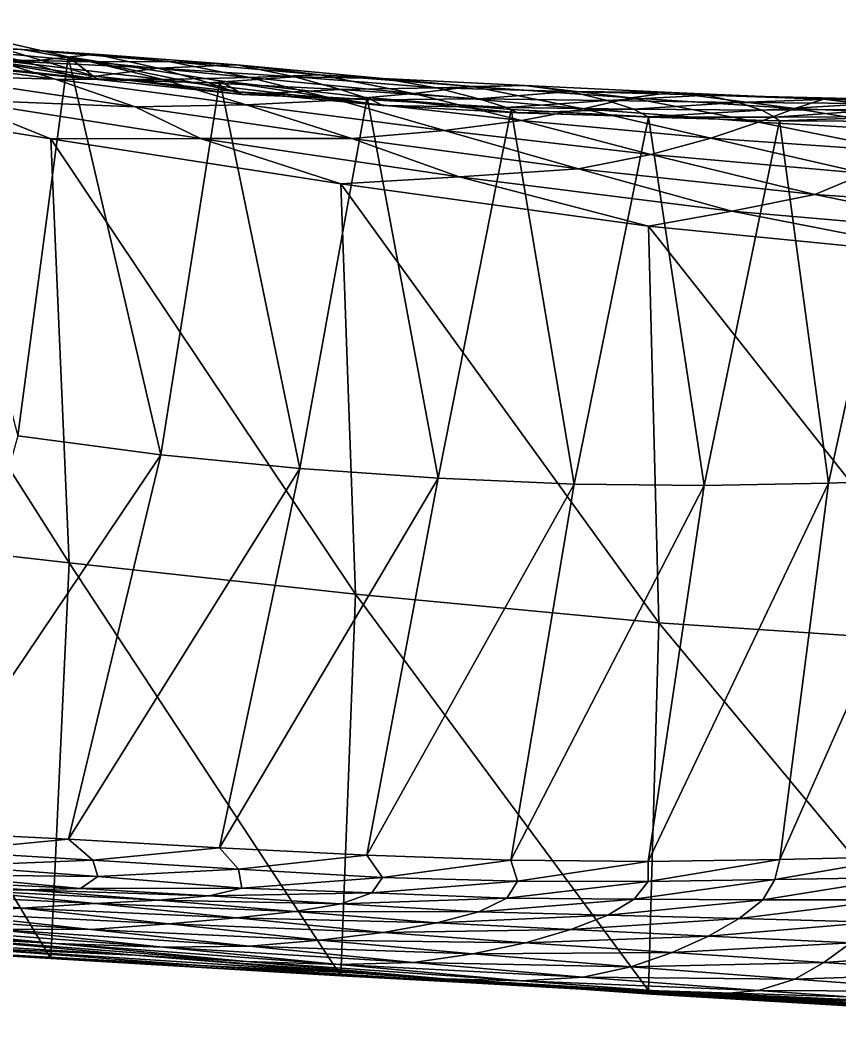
# Model space of a CAD drawing. Extents: x -4 to 137, y -13 to 10.
# Drawn here: x 61.231 to 64.485, y -12.511 to -8.547 of the extents above; entities that cross this region are included whole.
import ezdxf

# ---------------------------------------------------------------- set-up
doc = ezdxf.new("R2010")
doc.units = 0
doc.header["$MEASUREMENT"] = 0

msp = doc.modelspace()

# ---------------------------------------------------------------- linework, layer by layer
for points in [[(60.925407, -8.680857, -20.529253), (60.781723, -8.546981, -21.643154), (61.520554, -8.769455, -20.059225)], [(60.781723, -8.546981, -21.643154), (61.222809, -10.19838, -21.864891), (61.422882, -8.693987, -20.944101)], [(61.422882, -8.693987, -20.944101), (61.520554, -8.769455, -20.059225), (60.781723, -8.546981, -21.643154)], [(60.666573, -8.621329, -16.816723), (60.98143, -8.648203, -17.590277), (61.239944, -8.663839, -16.720911)], [(61.239944, -8.663839, -16.720911), (60.894867, -8.655054, -15.861612), (60.666573, -8.621329, -16.816723)], [(61.252808, -8.713157, -18.147667), (60.98143, -8.648203, -17.590277), (60.728821, -8.690333, -18.273849)], [(60.894867, -8.655054, -15.861612), (61.239944, -8.663839, -16.720911), (61.512009, -8.713351, -15.7909)], [(61.512009, -8.713351, -15.7909), (61.119324, -8.704189, -15.044383), (60.894867, -8.655054, -15.861612)], [(60.96257, -8.719593, -19.675804), (60.925407, -8.680857, -20.529253), (61.540329, -8.784064, -19.309795)], [(61.520554, -8.769455, -20.059225), (61.540329, -8.784064, -19.309795), (60.925407, -8.680857, -20.529253)], [(60.98143, -8.648203, -17.590277), (61.252808, -8.713157, -18.147667), (61.530029, -8.682754, -17.458258)], [(61.530029, -8.682754, -17.458258), (61.239944, -8.663839, -16.720911), (60.98143, -8.648203, -17.590277)], [(61.239944, -8.663839, -16.720911), (61.530029, -8.682754, -17.458258), (61.822563, -8.711525, -16.60162)], [(61.822563, -8.711525, -16.60162), (61.512009, -8.713351, -15.7909), (61.239944, -8.663839, -16.720911)], [(60.631149, -8.682561, -14.400457), (61.119324, -8.704189, -15.044383), (61.371231, -8.782387, -14.380568)], [(61.371231, -8.782387, -14.380568), (60.856323, -8.767735, -13.870044), (60.631149, -8.682561, -14.400457)], [(60.728821, -8.690333, -18.273849), (60.895584, -8.71853, -18.950384), (61.252808, -8.713157, -18.147667)], [(61.471275, -8.777882, -18.616993), (61.252808, -8.713157, -18.147667), (60.895584, -8.71853, -18.950384)], [(60.895584, -8.71853, -18.950384), (60.96257, -8.719593, -19.675804), (61.471275, -8.777882, -18.616993)], [(61.540329, -8.784064, -19.309795), (61.471275, -8.777882, -18.616993), (60.96257, -8.719593, -19.675804)], [(61.119324, -8.704189, -15.044383), (61.512009, -8.713351, -15.7909), (61.798119, -8.783445, -14.992251)], [(61.798119, -8.783445, -14.992251), (61.371231, -8.782387, -14.380568), (61.119324, -8.704189, -15.044383)], [(61.790604, -10.273569, -21.25489), (61.422882, -8.693987, -20.944101), (61.222809, -10.19838, -21.864891)], [(61.779442, -8.738566, -18.013218), (61.530029, -8.682754, -17.458258), (61.252808, -8.713157, -18.147667)], [(61.252808, -8.713157, -18.147667), (61.471275, -8.777882, -18.616993), (61.779442, -8.738566, -18.013218)], [(61.520554, -8.769455, -20.059225), (61.422882, -8.693987, -20.944101), (62.099167, -8.832739, -19.686707)], [(61.422882, -8.693987, -20.944101), (61.790604, -10.273569, -21.25489), (62.024414, -8.789344, -20.436012)], [(62.024414, -8.789344, -20.436012), (62.099167, -8.832739, -19.686707), (61.422882, -8.693987, -20.944101)], [(61.512009, -8.713351, -15.7909), (61.822563, -8.711525, -16.60162), (62.143036, -8.775183, -15.705358)], [(62.143036, -8.775183, -15.705358), (61.798119, -8.783445, -14.992251), (61.512009, -8.713351, -15.7909)], [(61.530029, -8.682754, -17.458258), (61.779442, -8.738566, -18.013218), (62.091835, -8.725783, -17.294683)], [(62.091835, -8.725783, -17.294683), (61.822563, -8.711525, -16.60162), (61.530029, -8.682754, -17.458258)], [(61.822563, -8.711525, -16.60162), (62.091835, -8.725783, -17.294683), (62.422295, -8.765228, -16.455612)], [(62.422295, -8.765228, -16.455612), (62.143036, -8.775183, -15.705358), (61.822563, -8.711525, -16.60162)], [(61.981567, -8.797198, -18.482067), (61.779442, -8.738566, -18.013218), (61.471275, -8.777882, -18.616993)], [(62.32225, -8.773492, -17.844921), (62.091835, -8.725783, -17.294683), (61.779442, -8.738566, -18.013218)], [(61.779442, -8.738566, -18.013218), (61.981567, -8.797198, -18.482067), (62.32225, -8.773492, -17.844921)], [(62.091835, -8.725783, -17.294683), (62.32225, -8.773492, -17.844921), (62.672821, -8.779086, -17.087708)], [(62.672821, -8.779086, -17.087708), (62.422295, -8.765228, -16.455612), (62.091835, -8.725783, -17.294683)], [(60.856323, -8.767735, -13.870044), (61.371231, -8.782387, -14.380568), (61.688171, -8.89228, -13.860865)], [(61.688171, -8.89228, -13.860865), (60.964851, -8.8631, -13.462654), (60.856323, -8.767735, -13.870044)], [(61.371231, -8.782387, -14.380568), (61.798119, -8.783445, -14.992251), (62.130028, -8.884402, -14.345181)], [(62.130028, -8.884402, -14.345181), (61.688171, -8.89228, -13.860865), (61.371231, -8.782387, -14.380568)], [(61.471275, -8.777882, -18.616993), (61.540329, -8.784064, -19.309795), (61.981567, -8.797198, -18.482067)], [(61.540329, -8.784064, -19.309795), (61.520554, -8.769455, -20.059225), (62.112999, -8.843606, -18.95787)], [(62.099167, -8.832739, -19.686707), (62.112999, -8.843606, -18.95787), (61.520554, -8.769455, -20.059225)], [(62.112999, -8.843606, -18.95787), (61.981567, -8.797198, -18.482067), (61.540329, -8.784064, -19.309795)], [(62.342979, -10.328577, -20.791613), (62.024414, -8.789344, -20.436012), (61.790604, -10.273569, -21.25489)], [(61.798119, -8.783445, -14.992251), (62.143036, -8.775183, -15.705358), (62.497505, -8.865047, -14.928107)], [(62.497505, -8.865047, -14.928107), (62.130028, -8.884402, -14.345181), (61.798119, -8.783445, -14.992251)], [(62.5047, -8.822774, -18.318584), (62.32225, -8.773492, -17.844921), (61.981567, -8.797198, -18.482067)], [(61.981567, -8.797198, -18.482067), (62.112999, -8.843606, -18.95787), (62.5047, -8.822774, -18.318584)], [(62.099167, -8.832739, -19.686707), (62.024414, -8.789344, -20.436012), (62.671539, -8.886268, -19.351406)], [(62.024414, -8.789344, -20.436012), (62.342979, -10.328577, -20.791613), (62.610161, -8.855035, -20.043556)], [(62.610161, -8.855035, -20.043556), (62.671539, -8.886268, -19.351406), (62.024414, -8.789344, -20.436012)], [(62.143036, -8.775183, -15.705358), (62.422295, -8.765228, -16.455612), (62.793976, -8.839432, -15.607495)], [(62.793976, -8.839432, -15.607495), (62.497505, -8.865047, -14.928107), (62.143036, -8.775183, -15.705358)], [(62.32225, -8.773492, -17.844921), (62.5047, -8.822774, -18.318584), (62.885361, -8.816405, -17.627729)], [(62.885361, -8.816405, -17.627729), (62.672821, -8.779086, -17.087708), (62.32225, -8.773492, -17.844921)], [(62.422295, -8.765228, -16.455612), (62.672821, -8.779086, -17.087708), (63.028915, -8.811065, -16.356195)], [(63.028915, -8.811065, -16.356195), (62.793976, -8.839432, -15.607495), (62.422295, -8.765228, -16.455612)], [(62.672821, -8.779086, -17.087708), (62.885361, -8.816405, -17.627729), (63.236916, -8.807487, -17.00526)], [(63.236916, -8.807487, -17.00526), (63.028915, -8.811065, -16.356195), (62.672821, -8.779086, -17.087708)], [(60.240952, -8.840127, -13.121298), (60.964851, -8.8631, -13.462654), (61.353088, -9.018936, -13.146976)], [(61.353088, -9.018936, -13.146976), (61.425903, -10.702782, -12.915792), (60.240952, -8.840127, -13.121298)], [(60.330536, -10.578476, -12.922899), (60.240952, -8.840127, -13.121298), (61.425903, -10.702782, -12.915792)], [(62.112999, -8.843606, -18.95787), (62.099167, -8.832739, -19.686707), (62.628403, -8.864084, -18.801674)], [(62.671539, -8.886268, -19.351406), (62.628403, -8.864084, -18.801674), (62.099167, -8.832739, -19.686707)], [(62.628403, -8.864084, -18.801674), (62.5047, -8.822774, -18.318584), (62.112999, -8.843606, -18.95787)], [(62.497505, -8.865047, -14.928107), (62.793976, -8.839432, -15.607495), (63.222702, -8.945894, -14.85704)], [(63.053375, -8.860675, -18.11128), (62.885361, -8.816405, -17.627729), (62.5047, -8.822774, -18.318584)], [(62.5047, -8.822774, -18.318584), (62.628403, -8.864084, -18.801674), (63.053375, -8.860675, -18.11128)], [(62.793976, -8.839432, -15.607495), (63.028915, -8.811065, -16.356195), (63.467926, -8.900032, -15.52146)], [(63.467926, -8.900032, -15.52146), (63.222702, -8.945894, -14.85704), (62.793976, -8.839432, -15.607495)], [(63.416306, -8.831561, -17.560827), (63.236916, -8.807487, -17.00526), (62.885361, -8.816405, -17.627729)], [(62.885361, -8.816405, -17.627729), (63.053375, -8.860675, -18.11128), (63.416306, -8.831561, -17.560827)], [(63.028915, -8.811065, -16.356195), (63.236916, -8.807487, -17.00526), (63.657364, -8.856398, -16.246752)], [(63.657364, -8.856398, -16.246752), (63.467926, -8.900032, -15.52146), (63.028915, -8.811065, -16.356195)], [(63.563148, -8.867476, -18.052216), (63.416306, -8.831561, -17.560827), (63.053375, -8.860675, -18.11128)], [(63.236916, -8.807487, -17.00526), (63.416306, -8.831561, -17.560827), (63.819389, -8.835238, -16.913334)], [(63.819389, -8.835238, -16.913334), (63.657364, -8.856398, -16.246752), (63.236916, -8.807487, -17.00526)], [(63.416306, -8.831561, -17.560827), (63.563148, -8.867476, -18.052216), (63.962677, -8.846124, -17.48177)], [(63.962677, -8.846124, -17.48177), (63.819389, -8.835238, -16.913334), (63.416306, -8.831561, -17.560827)], [(63.657364, -8.856398, -16.246752), (63.819389, -8.835238, -16.913334), (64.309303, -8.898177, -16.118095)], [(63.819389, -8.835238, -16.913334), (63.962677, -8.846124, -17.48177), (64.422913, -8.860927, -16.796936)], [(64.422913, -8.860927, -16.796936), (64.309303, -8.898177, -16.118095), (63.819389, -8.835238, -16.913334)], [(60.964851, -8.8631, -13.462654), (61.688171, -8.89228, -13.860865), (61.947556, -9.017181, -13.46001)], [(61.947556, -9.017181, -13.46001), (61.353088, -9.018936, -13.146976), (60.964851, -8.8631, -13.462654)], [(62.130028, -8.884402, -14.345181), (62.497505, -8.865047, -14.928107), (62.917572, -8.986346, -14.301898)], [(62.891922, -10.367542, -20.427294), (62.610161, -8.855035, -20.043556), (62.342979, -10.328577, -20.791613)], [(63.222702, -8.945894, -14.85704), (62.917572, -8.986346, -14.301898), (62.497505, -8.865047, -14.928107)], [(62.671539, -8.886268, -19.351406), (62.610161, -8.855035, -20.043556), (63.208008, -8.916247, -19.128582)], [(62.610161, -8.855035, -20.043556), (62.891922, -10.367542, -20.427294), (63.181854, -8.903138, -19.7265)], [(63.181854, -8.903138, -19.7265), (63.208008, -8.916247, -19.128582), (62.610161, -8.855035, -20.043556)], [(63.163361, -8.894053, -18.597549), (63.053375, -8.860675, -18.11128), (62.628403, -8.864084, -18.801674)], [(62.628403, -8.864084, -18.801674), (62.671539, -8.886268, -19.351406), (63.163361, -8.894053, -18.597549)], [(63.053375, -8.860675, -18.11128), (63.163361, -8.894053, -18.597549), (63.563148, -8.867476, -18.052216)], [(63.667992, -8.901064, -18.510563), (63.563148, -8.867476, -18.052216), (63.163361, -8.894053, -18.597549)], [(63.467926, -8.900032, -15.52146), (63.657364, -8.856398, -16.246752), (64.164299, -8.953384, -15.437131)], [(64.084503, -8.874365, -17.972536), (63.962677, -8.846124, -17.48177), (63.563148, -8.867476, -18.052216)], [(63.563148, -8.867476, -18.052216), (63.667992, -8.901064, -18.510563), (64.084503, -8.874365, -17.972536)], [(64.309303, -8.898177, -16.118095), (64.164299, -8.953384, -15.437131), (63.657364, -8.856398, -16.246752)], [(64.178207, -8.905738, -18.416536), (64.084503, -8.874365, -17.972536), (63.667992, -8.901064, -18.510563)], [(63.962677, -8.846124, -17.48177), (64.084503, -8.874365, -17.972536), (64.527184, -8.85886, -17.377697)], [(64.527184, -8.85886, -17.377697), (64.422913, -8.860927, -16.796936), (63.962677, -8.846124, -17.48177)], [(64.620522, -8.879392, -17.867588), (64.527184, -8.85886, -17.377697), (64.084503, -8.874365, -17.972536)], [(64.084503, -8.874365, -17.972536), (64.178207, -8.905738, -18.416536), (64.620522, -8.879392, -17.867588)], [(64.684319, -8.901192, -18.342812), (64.620522, -8.879392, -17.867588), (64.178207, -8.905738, -18.416536)], [(64.309303, -8.898177, -16.118095), (64.422913, -8.860927, -16.796936), (64.978691, -8.927988, -15.9831)], [(64.422913, -8.860927, -16.796936), (64.527184, -8.85886, -17.377697), (65.049568, -8.881968, -16.638134)], [(65.049568, -8.881968, -16.638134), (64.978691, -8.927988, -15.9831), (64.422913, -8.860927, -16.796936)], [(61.688171, -8.89228, -13.860865), (62.130028, -8.884402, -14.345181), (62.549469, -9.017647, -13.838148)], [(62.549469, -9.017647, -13.838148), (61.947556, -9.017181, -13.46001), (61.688171, -8.89228, -13.860865)], [(62.917572, -8.986346, -14.301898), (62.549469, -9.017647, -13.838148), (62.130028, -8.884402, -14.345181)], [(63.208008, -8.916247, -19.128582), (63.163361, -8.894053, -18.597549), (62.671539, -8.886268, -19.351406)], [(63.432198, -10.390429, -20.148809), (63.181854, -8.903138, -19.7265), (62.891922, -10.367542, -20.427294)], [(63.163361, -8.894053, -18.597549), (63.208008, -8.916247, -19.128582), (63.667992, -8.901064, -18.510563)], [(63.208008, -8.916247, -19.128582), (63.181854, -8.903138, -19.7265), (63.726044, -8.931803, -18.973873)], [(63.181854, -8.903138, -19.7265), (63.432198, -10.390429, -20.148809), (63.727203, -8.933328, -19.488111)], [(63.727203, -8.933328, -19.488111), (63.726044, -8.931803, -18.973873), (63.181854, -8.903138, -19.7265)], [(63.726044, -8.931803, -18.973873), (63.667992, -8.901064, -18.510563), (63.208008, -8.916247, -19.128582)], [(63.222702, -8.945894, -14.85704), (63.467926, -8.900032, -15.52146), (63.974831, -9.016362, -14.812822)], [(64.164299, -8.953384, -15.437131), (63.974831, -9.016362, -14.812822), (63.467926, -8.900032, -15.52146)], [(63.667992, -8.901064, -18.510563), (63.726044, -8.931803, -18.973873), (64.178207, -8.905738, -18.416536)], [(64.227882, -8.933625, -18.877565), (64.178207, -8.905738, -18.416536), (63.726044, -8.931803, -18.973873)], [(64.164299, -8.953384, -15.437131), (64.309303, -8.898177, -16.118095), (64.88018, -8.992793, -15.353385)], [(64.178207, -8.905738, -18.416536), (64.227882, -8.933625, -18.877565), (64.684319, -8.901192, -18.342812)], [(64.729568, -8.930197, -18.775002), (64.684319, -8.901192, -18.342812), (64.227882, -8.933625, -18.877565)], [(64.978691, -8.927988, -15.9831), (64.88018, -8.992793, -15.353385), (64.309303, -8.898177, -16.118095)], [(62.917572, -8.986346, -14.301898), (63.222702, -8.945894, -14.85704), (63.737541, -9.081786, -14.259378)], [(63.974831, -9.016362, -14.812822), (63.737541, -9.081786, -14.259378), (63.222702, -8.945894, -14.85704)], [(63.949036, -10.395456, -19.963783), (63.727203, -8.933328, -19.488111), (63.432198, -10.390429, -20.148809)], [(63.726044, -8.931803, -18.973873), (63.727203, -8.933328, -19.488111), (64.227882, -8.933625, -18.877565)], [(63.727203, -8.933328, -19.488111), (63.949036, -10.395456, -19.963783), (64.248756, -8.947136, -19.316954)], [(64.248756, -8.947136, -19.316954), (64.227882, -8.933625, -18.877565), (63.727203, -8.933328, -19.488111)], [(64.442322, -10.386638, -19.849195), (64.248756, -8.947136, -19.316954), (63.949036, -10.395456, -19.963783)], [(63.974831, -9.016362, -14.812822), (64.164299, -8.953384, -15.437131), (64.750816, -9.07137, -14.773255)], [(64.88018, -8.992793, -15.353385), (64.750816, -9.07137, -14.773255), (64.164299, -8.953384, -15.437131)], [(64.227882, -8.933625, -18.877565), (64.248756, -8.947136, -19.316954), (64.729568, -8.930197, -18.775002)], [(64.757309, -8.950516, -19.168377), (64.729568, -8.930197, -18.775002), (64.248756, -8.947136, -19.316954)], [(64.248756, -8.947136, -19.316954), (64.442322, -10.386638, -19.849195), (64.757309, -8.950516, -19.168377)], [(64.920479, -10.370194, -19.761683), (64.757309, -8.950516, -19.168377), (64.442322, -10.386638, -19.849195)], [(62.549469, -9.017647, -13.838148), (62.917572, -8.986346, -14.301898), (63.449692, -9.137843, -13.814501)], [(63.737541, -9.081786, -14.259378), (63.449692, -9.137843, -13.814501), (62.917572, -8.986346, -14.301898)], [(61.353088, -9.018936, -13.146976), (61.947556, -9.017181, -13.46001), (62.505905, -9.198446, -13.139231)], [(62.505905, -9.198446, -13.139231), (62.563377, -10.827826, -12.876665), (61.353088, -9.018936, -13.146976)], [(61.425903, -10.702782, -12.915792), (61.353088, -9.018936, -13.146976), (62.563377, -10.827826, -12.876665)], [(61.947556, -9.017181, -13.46001), (62.549469, -9.017647, -13.838148), (62.9758, -9.16955, -13.445347)], [(62.9758, -9.16955, -13.445347), (62.505905, -9.198446, -13.139231), (61.947556, -9.017181, -13.46001)], [(63.449692, -9.137843, -13.814501), (62.9758, -9.16955, -13.445347), (62.549469, -9.017647, -13.838148)], [(63.737541, -9.081786, -14.259378), (63.974831, -9.016362, -14.812822), (64.587929, -9.15684, -14.255796)], [(64.750816, -9.07137, -14.773255), (64.587929, -9.15684, -14.255796), (63.974831, -9.016362, -14.812822)], [(63.449692, -9.137843, -13.814501), (63.737541, -9.081786, -14.259378), (64.389069, -9.240647, -13.80377)], [(64.587929, -9.15684, -14.255796), (64.389069, -9.240647, -13.80377), (63.737541, -9.081786, -14.259378)], [(62.9758, -9.16955, -13.445347), (63.449692, -9.137843, -13.814501), (64.058846, -9.306516, -13.441383)], [(64.389069, -9.240647, -13.80377), (64.058846, -9.306516, -13.441383), (63.449692, -9.137843, -13.814501)], [(64.389069, -9.240647, -13.80377), (64.587929, -9.15684, -14.255796), (65.360031, -9.306612, -13.841633)], [(62.505905, -9.198446, -13.139231), (62.9758, -9.16955, -13.445347), (63.727943, -9.366655, -13.13322)], [(64.058846, -9.306516, -13.441383), (63.727943, -9.366655, -13.13322), (62.9758, -9.16955, -13.445347)], [(63.727943, -9.366655, -13.13322), (63.768532, -10.941558, -12.84142), (62.505905, -9.198446, -13.139231)], [(62.563377, -10.827826, -12.876665), (62.505905, -9.198446, -13.139231), (63.768532, -10.941558, -12.84142)], [(64.058846, -9.306516, -13.441383), (64.389069, -9.240647, -13.80377), (65.189728, -9.404119, -13.472326)], [(65.360031, -9.306612, -13.841633), (65.189728, -9.404119, -13.472326), (64.389069, -9.240647, -13.80377)], [(63.727943, -9.366655, -13.13322), (64.058846, -9.306516, -13.441383), (65.017479, -9.493011, -13.16655)], [(65.189728, -9.404119, -13.472326), (65.017479, -9.493011, -13.16655), (64.058846, -9.306516, -13.441383)], [(65.017479, -9.493011, -13.16655), (65.038696, -11.025869, -12.84939), (63.727943, -9.366655, -13.13322)], [(63.768532, -10.941558, -12.84142), (63.727943, -9.366655, -13.13322), (65.038696, -11.025869, -12.84939)], [(61.222809, -10.19838, -21.864891), (60.78373, -11.769108, -22.014442), (61.790604, -10.273569, -21.25489)], [(61.423065, -11.800633, -21.304543), (61.790604, -10.273569, -21.25489), (60.78373, -11.769108, -22.014442)], [(61.790604, -10.273569, -21.25489), (61.423065, -11.800633, -21.304543), (62.342979, -10.328577, -20.791613)], [(62.023666, -11.83515, -20.789246), (62.342979, -10.328577, -20.791613), (61.423065, -11.800633, -21.304543)], [(62.342979, -10.328577, -20.791613), (62.023666, -11.83515, -20.789246), (62.891922, -10.367542, -20.427294)], [(62.609116, -11.864756, -20.391077), (62.891922, -10.367542, -20.427294), (62.023666, -11.83515, -20.789246)], [(62.891922, -10.367542, -20.427294), (62.609116, -11.864756, -20.391077), (63.432198, -10.390429, -20.148809)], [(64.442322, -10.386638, -19.849195), (64.248962, -11.881718, -19.643661), (64.920479, -10.370194, -19.761683)], [(64.7584, -11.869377, -19.49464), (64.920479, -10.370194, -19.761683), (64.248962, -11.881718, -19.643661)], [(63.180672, -11.88433, -20.06468), (63.432198, -10.390429, -20.148809), (62.609116, -11.864756, -20.391077)], [(63.432198, -10.390429, -20.148809), (63.180672, -11.88433, -20.06468), (63.949036, -10.395456, -19.963783)], [(63.726532, -11.889097, -19.819147), (63.949036, -10.395456, -19.963783), (63.180672, -11.88433, -20.06468)], [(63.949036, -10.395456, -19.963783), (63.726532, -11.889097, -19.819147), (64.442322, -10.386638, -19.849195)], [(64.248962, -11.881718, -19.643661), (64.442322, -10.386638, -19.849195), (63.726532, -11.889097, -19.819147)], [(60.241081, -12.207898, -13.516356), (60.330536, -10.578476, -12.922899), (61.353203, -12.274883, -13.529003)], [(61.425903, -10.702782, -12.915792), (61.353203, -12.274883, -13.529003), (60.330536, -10.578476, -12.922899)], [(61.353203, -12.274883, -13.529003), (61.425903, -10.702782, -12.915792), (62.505981, -12.343223, -13.508145)], [(62.563377, -10.827826, -12.876665), (62.505981, -12.343223, -13.508145), (61.425903, -10.702782, -12.915792)], [(62.505981, -12.343223, -13.508145), (62.563377, -10.827826, -12.876665), (63.727966, -12.401159, -13.489045)], [(63.768532, -10.941558, -12.84142), (63.727966, -12.401159, -13.489045), (62.563377, -10.827826, -12.876665)], [(63.727966, -12.401159, -13.489045), (63.768532, -10.941558, -12.84142), (65.017487, -12.44228, -13.512215)], [(65.038696, -11.025869, -12.84939), (65.017487, -12.44228, -13.512215), (63.768532, -10.941558, -12.84142)], [(60.78373, -11.769108, -22.014442), (60.926544, -11.848932, -20.894966), (61.423065, -11.800633, -21.304543)], [(61.520798, -11.884302, -20.418821), (61.423065, -11.800633, -21.304543), (60.926544, -11.848932, -20.894966)], [(61.423065, -11.800633, -21.304543), (61.520798, -11.884302, -20.418821), (62.023666, -11.83515, -20.789246)], [(60.926544, -11.848932, -20.894966), (60.962746, -11.906347, -20.0438), (61.520798, -11.884302, -20.418821)], [(62.099007, -11.919667, -20.042048), (62.023666, -11.83515, -20.789246), (61.520798, -11.884302, -20.418821)], [(62.023666, -11.83515, -20.789246), (62.099007, -11.919667, -20.042048), (62.609116, -11.864756, -20.391077)], [(61.539894, -11.948894, -19.67454), (61.520798, -11.884302, -20.418821), (60.962746, -11.906347, -20.0438)], [(61.520798, -11.884302, -20.418821), (61.539894, -11.948894, -19.67454), (62.099007, -11.919667, -20.042048)], [(62.670959, -11.952785, -19.699181), (62.609116, -11.864756, -20.391077), (62.099007, -11.919667, -20.042048)], [(62.609116, -11.864756, -20.391077), (62.670959, -11.952785, -19.699181), (63.180672, -11.88433, -20.06468)], [(63.207962, -11.966955, -19.469559), (63.180672, -11.88433, -20.06468), (62.670959, -11.952785, -19.699181)], [(63.180672, -11.88433, -20.06468), (63.207962, -11.966955, -19.469559), (63.726532, -11.889097, -19.819147)], [(63.726997, -11.96904, -19.308889), (63.726532, -11.889097, -19.819147), (63.207962, -11.966955, -19.469559)], [(63.726532, -11.889097, -19.819147), (63.726997, -11.96904, -19.308889), (64.248962, -11.881718, -19.643661)], [(64.229904, -11.961526, -19.209436), (64.248962, -11.881718, -19.643661), (63.726997, -11.96904, -19.308889)], [(64.248962, -11.881718, -19.643661), (64.229904, -11.961526, -19.209436), (64.7584, -11.869377, -19.49464)], [(64.73243, -11.953193, -19.108528), (64.7584, -11.869377, -19.49464), (64.229904, -11.961526, -19.209436)], [(60.962746, -11.906347, -20.0438), (60.896317, -11.94255, -19.322157), (61.539894, -11.948894, -19.67454)], [(62.112061, -11.995204, -19.317236), (62.099007, -11.919667, -20.042048), (61.539894, -11.948894, -19.67454)], [(62.099007, -11.919667, -20.042048), (62.112061, -11.995204, -19.317236), (62.670959, -11.952785, -19.699181)], [(60.728668, -11.96103, -18.654016), (60.431427, -11.949698, -18.102615), (61.253708, -12.001422, -18.522512)], [(60.979668, -12.00219, -17.977175), (61.253708, -12.001422, -18.522512), (60.431427, -11.949698, -18.102615)], [(60.896317, -11.94255, -19.322157), (60.728668, -11.96103, -18.654016), (61.471634, -11.997105, -18.985661)], [(61.253708, -12.001422, -18.522512), (61.471634, -11.997105, -18.985661), (60.728668, -11.96103, -18.654016)], [(61.471634, -11.997105, -18.985661), (61.539894, -11.948894, -19.67454), (60.896317, -11.94255, -19.322157)], [(61.539894, -11.948894, -19.67454), (61.471634, -11.997105, -18.985661), (62.112061, -11.995204, -19.317236)], [(62.628311, -12.013304, -19.154987), (62.670959, -11.952785, -19.699181), (62.112061, -11.995204, -19.317236)], [(62.670959, -11.952785, -19.699181), (62.628311, -12.013304, -19.154987), (63.207962, -11.966955, -19.469559)], [(63.164871, -12.034525, -18.944513), (63.207962, -11.966955, -19.469559), (62.628311, -12.013304, -19.154987)], [(63.207962, -11.966955, -19.469559), (63.164871, -12.034525, -18.944513), (63.726997, -11.96904, -19.308889)], [(63.670746, -12.038861, -18.853334), (63.726997, -11.96904, -19.308889), (63.164871, -12.034525, -18.944513)], [(63.726997, -11.96904, -19.308889), (63.670746, -12.038861, -18.853334), (64.229904, -11.961526, -19.209436)], [(64.182121, -12.042154, -18.757822), (64.229904, -11.961526, -19.209436), (63.670746, -12.038861, -18.853334)], [(64.229904, -11.961526, -19.209436), (64.182121, -12.042154, -18.757822), (64.73243, -11.953193, -19.108528)], [(64.688766, -12.041453, -18.686073), (64.73243, -11.953193, -19.108528), (64.182121, -12.042154, -18.757822)], [(60.979668, -12.00219, -17.977175), (60.665161, -12.013399, -17.213451), (61.529114, -12.056525, -17.844093)], [(61.253708, -12.001422, -18.522512), (60.979668, -12.00219, -17.977175), (61.781395, -12.043468, -18.383993)], [(61.529114, -12.056525, -17.844093), (61.781395, -12.043468, -18.383993), (60.979668, -12.00219, -17.977175)], [(61.471634, -11.997105, -18.985661), (61.253708, -12.001422, -18.522512), (61.982849, -12.02558, -18.845274)], [(61.781395, -12.043468, -18.383993), (61.982849, -12.02558, -18.845274), (61.253708, -12.001422, -18.522512)], [(61.982849, -12.02558, -18.845274), (62.112061, -11.995204, -19.317236), (61.471634, -11.997105, -18.985661)], [(62.112061, -11.995204, -19.317236), (61.982849, -12.02558, -18.845274), (62.628311, -12.013304, -19.154987)], [(60.665161, -12.013399, -17.213451), (60.282516, -12.027103, -16.316622), (61.2388, -12.074195, -17.118288)], [(60.894836, -12.09241, -16.263466), (61.2388, -12.074195, -17.118288), (60.282516, -12.027103, -16.316622)], [(61.2388, -12.074195, -17.118288), (61.529114, -12.056525, -17.844093), (60.665161, -12.013399, -17.213451)], [(61.781395, -12.043468, -18.383993), (61.529114, -12.056525, -17.844093), (62.322342, -12.087849, -18.216164)], [(61.982849, -12.02558, -18.845274), (61.781395, -12.043468, -18.383993), (62.507019, -12.057042, -18.676598)], [(62.322342, -12.087849, -18.216164), (62.507019, -12.057042, -18.676598), (61.781395, -12.043468, -18.383993)], [(62.507019, -12.057042, -18.676598), (62.628311, -12.013304, -19.154987), (61.982849, -12.02558, -18.845274)], [(62.628311, -12.013304, -19.154987), (62.507019, -12.057042, -18.676598), (63.164871, -12.034525, -18.944513)], [(63.054375, -12.089029, -18.469074), (63.164871, -12.034525, -18.944513), (62.507019, -12.057042, -18.676598)], [(63.164871, -12.034525, -18.944513), (63.054375, -12.089029, -18.469074), (63.670746, -12.038861, -18.853334)], [(63.565857, -12.102079, -18.408199), (63.670746, -12.038861, -18.853334), (63.054375, -12.089029, -18.469074)], [(63.670746, -12.038861, -18.853334), (63.565857, -12.102079, -18.408199), (64.182121, -12.042154, -18.757822)], [(64.08857, -12.115591, -18.32892), (64.182121, -12.042154, -18.757822), (63.565857, -12.102079, -18.408199)], [(64.182121, -12.042154, -18.757822), (64.08857, -12.115591, -18.32892), (64.688766, -12.041453, -18.686073)], [(64.625313, -12.130784, -18.224112), (64.688766, -12.041453, -18.686073), (64.08857, -12.115591, -18.32892)], [(60.894836, -12.09241, -16.263466), (60.452477, -12.087951, -15.485247), (61.511978, -12.159431, -16.193525)], [(61.120171, -12.158674, -15.448433), (61.511978, -12.159431, -16.193525), (60.452477, -12.087951, -15.485247)], [(61.2388, -12.074195, -17.118288), (60.894836, -12.09241, -16.263466), (61.822052, -12.137309, -16.998632)], [(61.529114, -12.056525, -17.844093), (61.2388, -12.074195, -17.118288), (62.091614, -12.112718, -17.680815)], [(61.822052, -12.137309, -16.998632), (62.091614, -12.112718, -17.680815), (61.2388, -12.074195, -17.118288)], [(62.091614, -12.112718, -17.680815), (62.322342, -12.087849, -18.216164), (61.529114, -12.056525, -17.844093)], [(62.322342, -12.087849, -18.216164), (62.091614, -12.112718, -17.680815), (62.886787, -12.133533, -17.997782)], [(62.507019, -12.057042, -18.676598), (62.322342, -12.087849, -18.216164), (63.054375, -12.089029, -18.469074)], [(62.886787, -12.133533, -17.997782), (63.054375, -12.089029, -18.469074), (62.322342, -12.087849, -18.216164)], [(63.054375, -12.089029, -18.469074), (62.886787, -12.133533, -17.997782), (63.565857, -12.102079, -18.408199)], [(60.857224, -12.187165, -14.27068), (61.372208, -12.214985, -14.782258), (60.035614, -12.116048, -14.261036)], [(60.632294, -12.1419, -14.805557), (60.035614, -12.116048, -14.261036), (61.372208, -12.214985, -14.782258)], [(61.511978, -12.159431, -16.193525), (61.822052, -12.137309, -16.998632), (60.894836, -12.09241, -16.263466)], [(62.091614, -12.112718, -17.680815), (61.822052, -12.137309, -16.998632), (62.673782, -12.170853, -17.472149)], [(62.673782, -12.170853, -17.472149), (62.886787, -12.133533, -17.997782), (62.091614, -12.112718, -17.680815)], [(63.419243, -12.160153, -17.931553), (63.565857, -12.102079, -18.408199), (62.886787, -12.133533, -17.997782)], [(63.565857, -12.102079, -18.408199), (63.419243, -12.160153, -17.931553), (64.08857, -12.115591, -18.32892)], [(63.966606, -12.18611, -17.852253), (64.08857, -12.115591, -18.32892), (63.419243, -12.160153, -17.931553)], [(64.08857, -12.115591, -18.32892), (63.966606, -12.18611, -17.852253), (64.625313, -12.130784, -18.224112)], [(60.965286, -12.229627, -13.857374), (61.688881, -12.26088, -14.255278), (60.000641, -12.160911, -13.836918)], [(60.857224, -12.187165, -14.27068), (60.000641, -12.160911, -13.836918), (61.688881, -12.26088, -14.255278)], [(61.120171, -12.158674, -15.448433), (60.632294, -12.1419, -14.805557), (61.79879, -12.229834, -15.395121)], [(61.372208, -12.214985, -14.782258), (61.79879, -12.229834, -15.395121), (60.632294, -12.1419, -14.805557)], [(61.511978, -12.159431, -16.193525), (61.120171, -12.158674, -15.448433), (62.142998, -12.226007, -16.108366)], [(61.79879, -12.229834, -15.395121), (62.142998, -12.226007, -16.108366), (61.120171, -12.158674, -15.448433)], [(61.822052, -12.137309, -16.998632), (61.511978, -12.159431, -16.193525), (62.422722, -12.20151, -16.85092)], [(62.142998, -12.226007, -16.108366), (62.422722, -12.20151, -16.85092), (61.511978, -12.159431, -16.193525)], [(62.422722, -12.20151, -16.85092), (62.673782, -12.170853, -17.472149), (61.822052, -12.137309, -16.998632)], [(62.886787, -12.133533, -17.997782), (62.673782, -12.170853, -17.472149), (63.419243, -12.160153, -17.931553)], [(63.23893, -12.212012, -17.389669), (63.419243, -12.160153, -17.931553), (62.673782, -12.170853, -17.472149)], [(63.419243, -12.160153, -17.931553), (63.23893, -12.212012, -17.389669), (63.966606, -12.18611, -17.852253)], [(64.531311, -12.212831, -17.75083), (64.625313, -12.130784, -18.224112), (63.966606, -12.18611, -17.852253)], [(61.353203, -12.274883, -13.529003), (61.947861, -12.301977, -13.844978), (60.241081, -12.207898, -13.516356)], [(60.965286, -12.229627, -13.857374), (60.241081, -12.207898, -13.516356), (61.947861, -12.301977, -13.844978)], [(61.688881, -12.26088, -14.255278), (62.130737, -12.28714, -14.743071), (60.857224, -12.187165, -14.27068)], [(61.372208, -12.214985, -14.782258), (60.857224, -12.187165, -14.27068), (62.130737, -12.28714, -14.743071)], [(62.422722, -12.20151, -16.85092), (62.142998, -12.226007, -16.108366), (63.029572, -12.255844, -16.753296)], [(62.673782, -12.170853, -17.472149), (62.422722, -12.20151, -16.85092), (63.23893, -12.212012, -17.389669)], [(63.029572, -12.255844, -16.753296), (63.23893, -12.212012, -17.389669), (62.422722, -12.20151, -16.85092)], [(63.821838, -12.251088, -17.299795), (63.966606, -12.18611, -17.852253), (63.23893, -12.212012, -17.389669)], [(63.966606, -12.18611, -17.852253), (63.821838, -12.251088, -17.299795), (64.531311, -12.212831, -17.75083)], [(61.947861, -12.301977, -13.844978), (62.549919, -12.331735, -14.225875), (60.965286, -12.229627, -13.857374)], [(61.688881, -12.26088, -14.255278), (60.965286, -12.229627, -13.857374), (62.549919, -12.331735, -14.225875)], [(61.79879, -12.229834, -15.395121), (61.372208, -12.214985, -14.782258), (62.497963, -12.298721, -15.329275)], [(62.130737, -12.28714, -14.743071), (62.497963, -12.298721, -15.329275), (61.372208, -12.214985, -14.782258)], [(62.142998, -12.226007, -16.108366), (61.79879, -12.229834, -15.395121), (62.793961, -12.290273, -16.010418)], [(62.497963, -12.298721, -15.329275), (62.793961, -12.290273, -16.010418), (61.79879, -12.229834, -15.395121)], [(62.793961, -12.290273, -16.010418), (63.029572, -12.255844, -16.753296), (62.142998, -12.226007, -16.108366)], [(63.23893, -12.212012, -17.389669), (63.029572, -12.255844, -16.753296), (63.821838, -12.251088, -17.299795)], [(64.424965, -12.290069, -17.188406), (64.531311, -12.212831, -17.75083), (63.821838, -12.251088, -17.299795)], [(64.531311, -12.212831, -17.75083), (64.424965, -12.290069, -17.188406), (65.115692, -12.24301, -17.609112)], [(65.050201, -12.331667, -17.038712), (65.115692, -12.24301, -17.609112), (64.424965, -12.290069, -17.188406)], [(62.505981, -12.343223, -13.508145), (62.975967, -12.369304, -13.820135), (61.353203, -12.274883, -13.529003)], [(61.947861, -12.301977, -13.844978), (61.353203, -12.274883, -13.529003), (62.975967, -12.369304, -13.820135)], [(62.549919, -12.331735, -14.225875), (62.917999, -12.354924, -14.695515), (61.688881, -12.26088, -14.255278)], [(62.130737, -12.28714, -14.743071), (61.688881, -12.26088, -14.255278), (62.917999, -12.354924, -14.695515)], [(62.917999, -12.354924, -14.695515), (63.222977, -12.363231, -15.256142), (62.130737, -12.28714, -14.743071)], [(62.497963, -12.298721, -15.329275), (62.130737, -12.28714, -14.743071), (63.222977, -12.363231, -15.256142)], [(63.029572, -12.255844, -16.753296), (62.793961, -12.290273, -16.010418), (63.657669, -12.30728, -16.647697)], [(63.657669, -12.30728, -16.647697), (63.821838, -12.251088, -17.299795), (63.029572, -12.255844, -16.753296)], [(63.821838, -12.251088, -17.299795), (63.657669, -12.30728, -16.647697), (64.424965, -12.290069, -17.188406)], [(62.975967, -12.369304, -13.820135), (63.449928, -12.395484, -14.195372), (61.947861, -12.301977, -13.844978)], [(62.549919, -12.331735, -14.225875), (61.947861, -12.301977, -13.844978), (63.449928, -12.395484, -14.195372)], [(62.793961, -12.290273, -16.010418), (62.497963, -12.298721, -15.329275), (63.467911, -12.348401, -15.924611)], [(63.222977, -12.363231, -15.256142), (63.467911, -12.348401, -15.924611), (62.497963, -12.298721, -15.329275)], [(63.467911, -12.348401, -15.924611), (63.657669, -12.30728, -16.647697), (62.793961, -12.290273, -16.010418)], [(63.657669, -12.30728, -16.647697), (63.467911, -12.348401, -15.924611), (64.309151, -12.357398, -16.523006)], [(64.309151, -12.357398, -16.523006), (64.424965, -12.290069, -17.188406), (63.657669, -12.30728, -16.647697)], [(64.424965, -12.290069, -17.188406), (64.309151, -12.357398, -16.523006), (65.050201, -12.331667, -17.038712)], [(63.727966, -12.401159, -13.489045), (64.058907, -12.425598, -13.806554), (62.505981, -12.343223, -13.508145)], [(62.975967, -12.369304, -13.820135), (62.505981, -12.343223, -13.508145), (64.058907, -12.425598, -13.806554)], [(63.449928, -12.395484, -14.195372), (63.737755, -12.416022, -14.648808), (62.549919, -12.331735, -14.225875)], [(62.917999, -12.354924, -14.695515), (62.549919, -12.331735, -14.225875), (63.737755, -12.416022, -14.648808)], [(63.737755, -12.416022, -14.648808), (63.97496, -12.418871, -15.21068), (62.917999, -12.354924, -14.695515)], [(63.222977, -12.363231, -15.256142), (62.917999, -12.354924, -14.695515), (63.97496, -12.418871, -15.21068)], [(63.467911, -12.348401, -15.924611), (63.222977, -12.363231, -15.256142), (64.164291, -12.401774, -15.840743)], [(63.97496, -12.418871, -15.21068), (64.164291, -12.401774, -15.840743), (63.222977, -12.363231, -15.256142)], [(64.164291, -12.401774, -15.840743), (64.309151, -12.357398, -16.523006), (63.467911, -12.348401, -15.924611)], [(64.309151, -12.357398, -16.523006), (64.164291, -12.401774, -15.840743), (64.978645, -12.405832, -16.390411)], [(64.978645, -12.405832, -16.390411), (65.050201, -12.331667, -17.038712), (64.309151, -12.357398, -16.523006)], [(64.058907, -12.425598, -13.806554), (64.389145, -12.449836, -14.178893), (62.975967, -12.369304, -13.820135)], [(63.449928, -12.395484, -14.195372), (62.975967, -12.369304, -13.820135), (64.389145, -12.449836, -14.178893)], [(64.389145, -12.449836, -14.178893), (64.587997, -12.466223, -14.642853), (63.449928, -12.395484, -14.195372)], [(63.737755, -12.416022, -14.648808), (63.449928, -12.395484, -14.195372), (64.587997, -12.466223, -14.642853)], [(65.017487, -12.44228, -13.512215), (65.189743, -12.468528, -13.831104), (63.727966, -12.401159, -13.489045)], [(64.058907, -12.425598, -13.806554), (63.727966, -12.401159, -13.489045), (65.189743, -12.468528, -13.831104)], [(64.164291, -12.401774, -15.840743), (63.97496, -12.418871, -15.21068), (64.88018, -12.451515, -15.758534)], [(64.88018, -12.451515, -15.758534), (64.978645, -12.405832, -16.390411), (64.164291, -12.401774, -15.840743)], [(64.587997, -12.466223, -14.642853), (64.750862, -12.469225, -15.170995), (63.737755, -12.416022, -14.648808)], [(63.97496, -12.418871, -15.21068), (63.737755, -12.416022, -14.648808), (64.750862, -12.469225, -15.170995)], [(64.750862, -12.469225, -15.170995), (64.88018, -12.451515, -15.758534), (63.97496, -12.418871, -15.21068)], [(65.189743, -12.468528, -13.831104), (65.360039, -12.492188, -14.214571), (64.058907, -12.425598, -13.806554)], [(64.389145, -12.449836, -14.178893), (64.058907, -12.425598, -13.806554), (65.360039, -12.492188, -14.214571)], [(65.360039, -12.492188, -14.214571), (65.461891, -12.511183, -14.647612), (64.389145, -12.449836, -14.178893)], [(64.587997, -12.466223, -14.642853), (64.389145, -12.449836, -14.178893), (65.461891, -12.511183, -14.647612)]]:
    msp.add_3dface(points)

doc.saveas('drawing.dxf')
